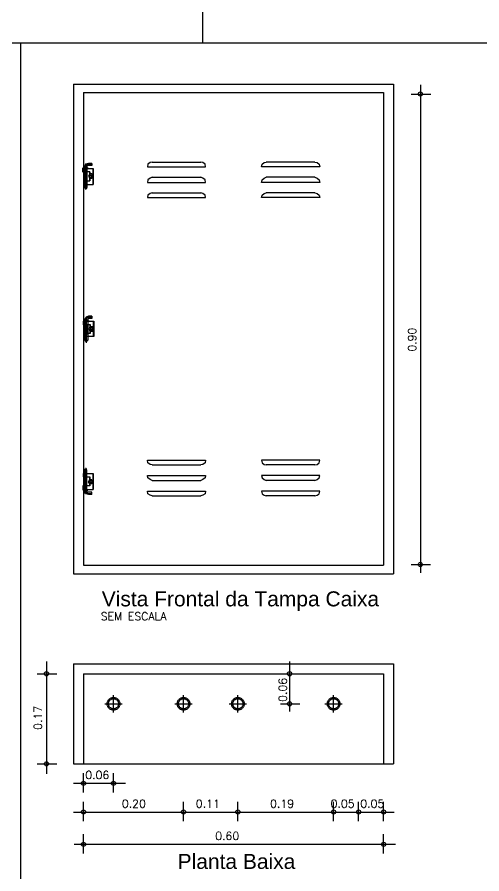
# Model space of a CAD drawing. Header units: millimetres. Extents: x 0 to 114, y 0 to 82.
# Drawn here: x 32.14 to 41.43, y 40.7 to 57.82 of the extents above; entities that cross this region are included whole.
import ezdxf

# ---------------------------------------------------------------- set-up
doc = ezdxf.new("R2010")
doc.units = ezdxf.units.MM
doc.linetypes.add('ACAD_ISO14W100', pattern=[24, 12, -3, 0, -3, 0, -3, 0, -3])
for name, color, linetype in [('03', 3, 'Continuous'), ('CAR-01', 252, 'Continuous'), ('GAS', 1, 'ACAD_ISO14W100'), ('INC-DETALHES-TXT', 7, 'Continuous'), ('NORMO-DET', 2, 'Continuous'), ('TEXT-ISO', 2, 'Continuous')]:
    doc.layers.add(name, color=color, linetype=linetype)
doc.styles.add('140-100', font='arial.ttf', dxfattribs={"height": 0.6})
doc.styles.add('140-50', font='arial.ttf', dxfattribs={"height": 0.3})
doc.styles.add('60-50', font='romans.shx', dxfattribs={"height": 0.08})
doc.styles.add('ROMANS', font='ROMANS.SHX', dxfattribs={"height": 0.15})

# ---------------------------------------------------------------- blocks, each defined once
blk = doc.blocks.new('A$C51275E1F')
at = {"layer": '03', "color": 252}
for p, q in [((0.139, 6.019), (0.14, 6.086)), ((0.149, 6.041), (0.15, 6.086)), ((0.139, 1.322), (0.14, 1.255)), ((0.149, 1.299), (0.15, 1.254))]:
    blk.add_line(p, q, dxfattribs=at)
for points in [[(0.15, 6.025), (0.15, 6.077), (0.297, 6.077)], [(0.15, 5.836), (0.297, 5.836), (0.297, 6.077)], [(0.16, 6.087), (0.171, 6.087), (0.171, 6.098)], [(0.16, 6.087), (0.16, 6.077)], [(0.223, 6.15), (0.181, 6.14), (0.171, 6.108)], [(0.171, 6.108), (0.171, 6.098)], [(0.171, 6.098), (0.202, 6.098)], [(0.171, 6.077), (0.171, 5.794)], [(0.223, 6.14), (0.192, 6.129), (0.181, 6.108)], [(0.181, 6.108), (0.181, 6.087)], [(0.181, 6.077), (0.181, 5.794)], [(0.223, 6.119), (0.202, 6.119), (0.202, 6.108)], [(0.202, 6.108), (0.202, 6.098)], [(0.202, 6.098), (0.202, 6.087), (0.213, 6.087)], [(0.202, 6.077), (0.202, 5.794)], [(0.213, 6.087), (0.213, 6.077)], [(0.276, 6.15), (0.223, 6.15)], [(0.276, 6.14), (0.223, 6.14)], [(0.276, 6.119), (0.223, 6.119)], [(0.276, 6.15), (0.276, 6.119)], [(0.297, 6.077), (0.297, 5.836)], [(0.244, 6.025), (0.15, 6.025)], [(0.15, 5.888), (0.244, 5.888), (0.244, 6.025)], [(0.16, 6.025), (0.16, 5.888)], [(0.192, 6.035), (0.192, 5.867)], [(0.244, 5.93), (0.276, 5.93), (0.297, 5.962), (0.276, 5.993), (0.244, 5.993), (0.223, 5.962), (0.244, 5.93)], [(0.244, 6.025), (0.244, 5.888)], [(0.276, 5.962), (0.276, 5.972), (0.255, 5.972), (0.244, 5.972), (0.244, 5.962), (0.244, 5.941), (0.255, 5.941), (0.276, 5.941), (0.276, 5.962)], [(0.15, 5.888), (0.15, 5.836)], [(0.171, 5.794), (0.181, 5.763)], [(0.171, 5.794), (0.202, 5.794)], [(0.202, 5.794), (0.192, 5.763), (0.181, 5.763)], [(0.223, 3.859), (0.192, 3.848), (0.171, 3.817)], [(0.276, 3.859), (0.223, 3.859)], [(0.276, 3.859), (0.276, 3.827)], [(0.15, 3.733), (0.15, 3.786), (0.307, 3.786)], [(0.255, 3.733), (0.15, 3.733)], [(0.15, 3.608), (0.255, 3.608), (0.255, 3.733)], [(0.16, 3.796), (0.171, 3.796), (0.171, 3.807)], [(0.16, 3.796), (0.16, 3.786)], [(0.16, 3.733), (0.16, 3.608)], [(0.171, 3.817), (0.171, 3.807)], [(0.171, 3.807), (0.213, 3.807)], [(0.171, 3.786), (0.171, 3.503)], [(0.223, 3.848), (0.202, 3.838), (0.192, 3.817)], [(0.192, 3.817), (0.192, 3.796)], [(0.192, 3.786), (0.192, 3.503)], [(0.202, 3.744), (0.202, 3.587)], [(0.223, 3.827), (0.213, 3.827), (0.213, 3.817)], [(0.213, 3.817), (0.213, 3.807)], [(0.213, 3.807), (0.213, 3.796)], [(0.213, 3.796), (0.223, 3.796), (0.223, 3.786)], [(0.213, 3.786), (0.213, 3.503)], [(0.276, 3.848), (0.223, 3.848)], [(0.276, 3.827), (0.223, 3.827)], [(0.244, 3.733), (0.244, 3.608)], [(0.297, 3.786), (0.297, 3.555)], [(0.307, 3.786), (0.307, 3.555)], [(0.15, 3.608), (0.15, 3.555)], [(0.244, 3.639), (0.286, 3.639), (0.297, 3.67), (0.286, 3.702), (0.244, 3.702), (0.234, 3.67), (0.244, 3.639)], [(0.286, 3.67), (0.276, 3.681), (0.265, 3.681), (0.255, 3.681), (0.244, 3.67), (0.255, 3.66), (0.265, 3.649), (0.276, 3.66), (0.286, 3.67)], [(0.307, 3.555), (0.15, 3.555)], [(0.171, 3.503), (0.192, 3.472), (0.213, 3.503)], [(0.171, 3.503), (0.213, 3.503)], [(0.192, 3.472), (0.202, 3.472)], [(0.171, 1.547), (0.181, 1.578)], [(0.171, 1.547), (0.202, 1.547)], [(0.171, 1.264), (0.171, 1.547)], [(0.202, 1.547), (0.192, 1.578), (0.181, 1.578)], [(0.181, 1.264), (0.181, 1.547)], [(0.202, 1.264), (0.202, 1.547)], [(0.15, 1.505), (0.297, 1.505), (0.297, 1.264)], [(0.15, 1.452), (0.15, 1.505)], [(0.15, 1.452), (0.244, 1.452), (0.244, 1.316)], [(0.16, 1.316), (0.16, 1.452)], [(0.192, 1.306), (0.192, 1.473)], [(0.244, 1.316), (0.244, 1.452)], [(0.297, 1.264), (0.297, 1.505)], [(0.15, 1.316), (0.15, 1.264), (0.297, 1.264)], [(0.244, 1.316), (0.15, 1.316)], [(0.244, 1.411), (0.276, 1.411), (0.297, 1.379), (0.276, 1.348), (0.244, 1.348), (0.223, 1.379), (0.244, 1.411)], [(0.276, 1.379), (0.276, 1.369), (0.255, 1.369), (0.244, 1.369), (0.244, 1.379), (0.244, 1.4), (0.255, 1.4), (0.276, 1.4), (0.276, 1.379)], [(0.16, 1.254), (0.16, 1.264)], [(0.16, 1.254), (0.171, 1.254), (0.171, 1.243)], [(0.171, 1.233), (0.171, 1.243)], [(0.171, 1.243), (0.202, 1.243)], [(0.223, 1.191), (0.181, 1.201), (0.171, 1.233)], [(0.181, 1.233), (0.181, 1.254)], [(0.223, 1.201), (0.192, 1.212), (0.181, 1.233)], [(0.202, 1.243), (0.202, 1.254), (0.213, 1.254)], [(0.202, 1.233), (0.202, 1.243)], [(0.223, 1.222), (0.202, 1.222), (0.202, 1.233)], [(0.213, 1.254), (0.213, 1.264)], [(0.276, 1.222), (0.223, 1.222)], [(0.276, 1.201), (0.223, 1.201)], [(0.276, 1.191), (0.223, 1.191)], [(0.276, 1.191), (0.276, 1.222)]]:
    blk.add_lwpolyline(points, dxfattribs=at)
at = {"layer": 'GAS', "color": 7}
for p, q in [((0, 7.341), (0, 0)), ((0, 7.341), (4.8, 7.341)), ((4.8, 7.341), (4.8, 0)), ((0.15, 7.213), (4.65, 7.213)), ((0.15, 7.213), (0.15, 0.128)), ((4.65, 7.213), (4.65, 0.128)), ((0, 0), (4.8, 0)), ((0.15, 0.128), (4.65, 0.128))]:
    blk.add_line(p, q, dxfattribs=at)
for points in [[(0.15, 7.213), (4.65, 7.213)], [(4.65, 7.213), (4.65, 0.128)], [(1.18, 6.172), (1.148, 6.164), (1.117, 6.141), (1.109, 6.101), (1.981, 6.101)], [(1.18, 6.172), (1.91, 6.172)], [(1.981, 6.101), (1.973, 6.141), (1.941, 6.164), (1.91, 6.172)], [(2.819, 6.101), (2.827, 6.141), (2.859, 6.164), (2.89, 6.172)], [(3.62, 6.172), (3.652, 6.164), (3.683, 6.141), (3.691, 6.101), (2.819, 6.101)], [(3.62, 6.172), (2.89, 6.172)], [(1.18, 5.944), (1.148, 5.929), (1.117, 5.905), (1.109, 5.866)], [(1.18, 5.944), (1.91, 5.944)], [(1.981, 5.866), (1.973, 5.905), (1.941, 5.929), (1.91, 5.944)], [(2.819, 5.866), (2.827, 5.905), (2.859, 5.929), (2.89, 5.944)], [(3.62, 5.944), (2.89, 5.944)], [(3.62, 5.944), (3.652, 5.929), (3.683, 5.905), (3.691, 5.866)], [(1.109, 5.866), (1.981, 5.866)], [(3.691, 5.866), (2.819, 5.866)], [(1.18, 5.709), (1.148, 5.701), (1.117, 5.677), (1.109, 5.638)], [(1.18, 5.709), (1.91, 5.709)], [(1.981, 5.638), (1.973, 5.677), (1.941, 5.701), (1.91, 5.709)], [(2.819, 5.638), (2.827, 5.677), (2.859, 5.701), (2.89, 5.709)], [(3.62, 5.709), (2.89, 5.709)], [(3.62, 5.709), (3.652, 5.701), (3.683, 5.677), (3.691, 5.638)], [(1.109, 5.638), (1.981, 5.638)], [(3.691, 5.638), (2.819, 5.638)], [(1.109, 1.703), (1.981, 1.703)], [(1.18, 1.632), (1.148, 1.64), (1.117, 1.663), (1.109, 1.703)], [(1.981, 1.703), (1.973, 1.663), (1.941, 1.64), (1.91, 1.632)], [(3.691, 1.703), (2.819, 1.703)], [(2.819, 1.703), (2.827, 1.663), (2.859, 1.64), (2.89, 1.632)], [(3.62, 1.632), (3.652, 1.64), (3.683, 1.663), (3.691, 1.703)], [(1.18, 1.632), (1.91, 1.632)], [(3.62, 1.632), (2.89, 1.632)], [(1.109, 1.475), (1.981, 1.475)], [(1.18, 1.397), (1.148, 1.412), (1.117, 1.436), (1.109, 1.475)], [(1.981, 1.475), (1.973, 1.436), (1.941, 1.412), (1.91, 1.397)], [(3.691, 1.475), (2.819, 1.475)], [(2.819, 1.475), (2.827, 1.436), (2.859, 1.412), (2.89, 1.397)], [(3.62, 1.397), (3.652, 1.412), (3.683, 1.436), (3.691, 1.475)], [(1.18, 1.397), (1.91, 1.397)], [(3.62, 1.397), (2.89, 1.397)], [(1.18, 1.169), (1.148, 1.177), (1.117, 1.2), (1.109, 1.239), (1.981, 1.239)], [(1.18, 1.169), (1.91, 1.169)], [(1.981, 1.239), (1.973, 1.2), (1.941, 1.177), (1.91, 1.169)], [(2.819, 1.239), (2.827, 1.2), (2.859, 1.177), (2.89, 1.169)], [(3.62, 1.169), (3.652, 1.177), (3.683, 1.2), (3.691, 1.239), (2.819, 1.239)], [(3.62, 1.169), (2.89, 1.169)], [(0.15, 0.128), (4.65, 0.128)]]:
    blk.add_lwpolyline(points, dxfattribs=at)
at = {"layer": 'INC-DETALHES-TXT', "color": 7, "style": '60-50'}
blk.add_text('SEM ESCALA', height=0.12, dxfattribs=at).set_placement((0.408, -0.697))
at = {"layer": 'NORMO-DET', "color": 7, "style": '140-100'}
blk.add_text('Vista Frontal da Tampa Caixa', height=0.225, dxfattribs=at).set_placement((0.424, -0.488))

msp = doc.modelspace()

# ---------------------------------------------------------------- linework, layer by layer
at = {"layer": '03', "color": 252}
for p, q in [((40.202, 56.465), (40.201, 46.71)), ((40.017, 56.28), (40.407, 56.28)), ((40.017, 46.877), (40.406, 46.877)), ((32.727, 44.937), (32.727, 42.696)), ((37.586, 44.937), (37.586, 43.94)), ((32.542, 44.694), (32.932, 44.694)), ((37.402, 44.694), (37.791, 44.694)), ((37.402, 44.094), (37.791, 44.094)), ((32.542, 42.894), (32.932, 42.894)), ((33.467, 42.321), (33.467, 42.71)), ((34.067, 42.321), (34.067, 42.71)), ((33.267, 42.505), (34.308, 42.505)), ((33.467, 41.747), (33.467, 42.136)), ((35.467, 41.747), (35.467, 42.136)), ((36.553, 41.747), (36.553, 42.136)), ((38.467, 41.747), (38.467, 42.136)), ((38.967, 41.747), (38.967, 42.136)), ((39.467, 41.747), (39.467, 42.136)), ((33.267, 41.931), (39.677, 41.931)), ((33.467, 41.102), (33.467, 41.491)), ((39.467, 41.102), (39.467, 41.491)), ((33.282, 41.287), (39.705, 41.287))]:
    msp.add_line(p, q, dxfattribs=at)
for centre in [(40.202, 56.28), (40.201, 46.877), (32.727, 44.694), (37.586, 44.694), (37.586, 44.094), (32.727, 42.894), (33.467, 42.505), (34.067, 42.505), (33.467, 41.931), (35.467, 41.931), (36.553, 41.931), (38.467, 41.931), (38.967, 41.931), (39.467, 41.931), (33.467, 41.287), (39.467, 41.287)]:
    msp.add_circle(centre, 0.041, dxfattribs=at)
at = {"layer": 'CAR-01'}
for p, q in [((35.85, 57.3), (35.85, 82.009)), ((0, 57.3), (80.976, 57.3)), ((32.208, 57.3), (32.208, 39.096))]:
    msp.add_line(p, q, dxfattribs=at)
at = {"layer": 'GAS', "color": 7}
for p, q in [((33.267, 44.894), (39.667, 44.894)), ((33.267, 44.894), (33.267, 42.894)), ((39.667, 44.894), (39.667, 42.894)), ((33.467, 44.694), (39.467, 44.694)), ((33.467, 44.694), (33.467, 42.894)), ((39.467, 44.694), (39.467, 42.894)), ((33.267, 42.894), (39.667, 42.894))]:
    msp.add_line(p, q, dxfattribs=at)
at = {"layer": 'GAS', "color": 252}
for p, q in [((34.067, 43.921), (34.067, 44.267)), ((35.467, 43.921), (35.467, 44.267)), ((36.553, 43.921), (36.553, 44.267)), ((38.467, 43.921), (38.467, 44.267)), ((33.894, 44.094), (34.24, 44.094)), ((35.294, 44.094), (35.64, 44.094)), ((36.38, 44.094), (36.726, 44.094)), ((38.294, 44.094), (38.64, 44.094))]:
    msp.add_line(p, q, dxfattribs=at)
for centre, radius in [((34.067, 44.094), 0.126), ((34.067, 44.094), 0.101), ((35.467, 44.094), 0.126), ((35.467, 44.094), 0.101), ((36.553, 44.094), 0.126), ((36.553, 44.094), 0.101), ((38.467, 44.094), 0.126), ((38.467, 44.094), 0.101)]:
    msp.add_circle(centre, radius, dxfattribs=at)

# ---------------------------------------------------------------- block references
at = {"color": 7, "xscale": 1.333333333333333, "yscale": 1.333333333333333, "zscale": 1.333333333333333}
msp.add_blockref('A$C51275E1F', (33.267, 46.692), dxfattribs=at)

# ---------------------------------------------------------------- texts
at = {"color": 7, "style": '140-50'}
msp.add_text('Planta Baixa', height=0.3, dxfattribs=at).set_placement((35.349, 40.794, -520.261))
at = {"layer": 'TEXT-ISO', "color": 7, "style": 'ROMANS'}
for s, p in [('0.90', (40.116, 51.131, -124.085)), ('0.06', (37.53, 44.132, -124.085)), ('0.17', (32.636, 43.573, -124.085))]:
    msp.add_text(s, height=0.16, rotation=90, dxfattribs=at).set_placement(p)
for s, p in [('0.06', (33.503, 42.592, -124.085)), ('0.20', (34.234, 42.018, -124.085)), ('0.11', (35.712, 42.018, -124.085)), ('0.19', (37.197, 42.018, -124.085)), ('0.05', (38.406, 42.018, -124.085)), ('0.05', (39, 42.018, -124.085)), ('0.60', (36.1, 41.374, -124.085))]:
    msp.add_text(s, height=0.16, dxfattribs=at).set_placement(p)

doc.saveas('drawing.dxf')
